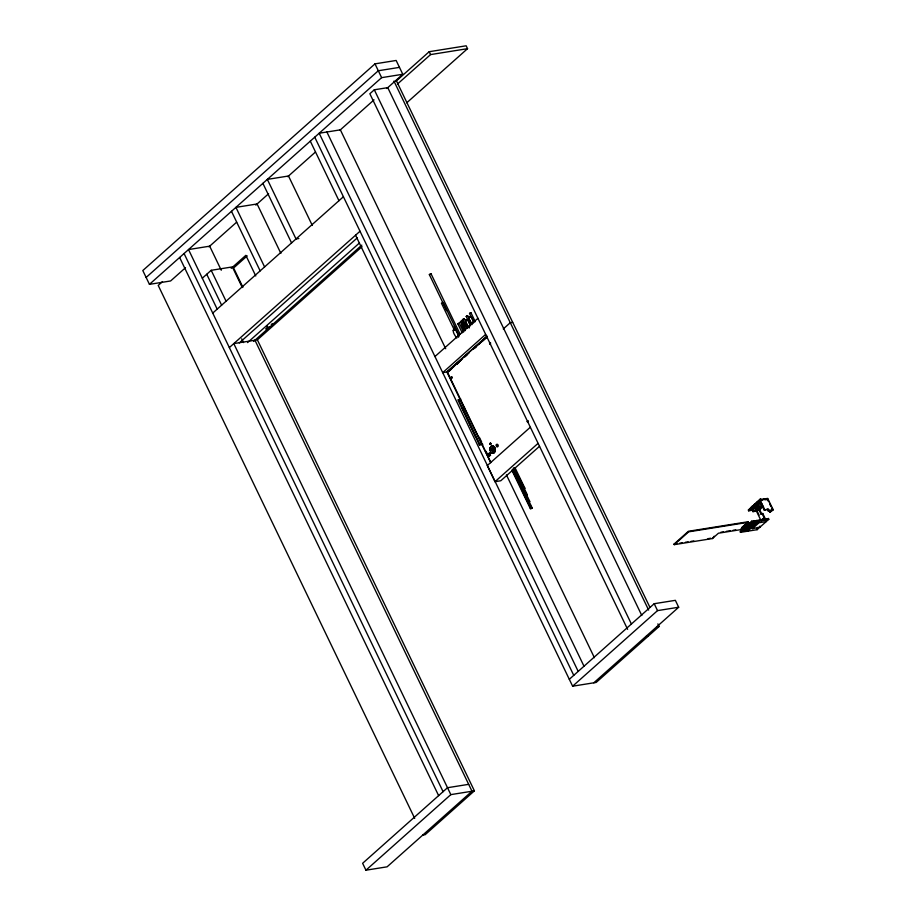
<?xml version="1.0" encoding="UTF-8"?>
<svg xmlns="http://www.w3.org/2000/svg" width="916" height="916" viewBox="0 0 916 916"><rect width="100%" height="100%" fill="white"/><g stroke="black" fill="none" stroke-linecap="round" stroke-linejoin="round"><path stroke-width="1.37" d="M490.873 444.065L489.762 443.871L490.999 443.791M490.861 443.481L490.22 443.997L490.839 443.413M490.472 443.539C489.442 444.844 491.148 443.722 489.671 443.607M492.854 449.413L493.541 448.703L493.896 449.825M493.964 449.458L493.392 449.596L493.77 448.989M462.179 332.794L457.885 323.886L458.447 323.337L459.305 323.165L463.599 332.073M459.328 323.199L457.885 323.886M459.637 322.478C461.572 322.924 459.122 316.375 463.805 331.34M465.546 329.794L461.55 320.497L462.672 320.165L466.347 327.802M462.695 320.211L461.298 320.921M467.171 328.34L462.889 319.432L463.439 318.894L464.309 318.711L468.603 327.619M464.32 318.814L462.935 319.466M470.503 325.375L466.221 316.467L466.771 315.917L467.641 315.745L471.935 324.653M469.358 327.939C462.351 320.451 467.16 314.577 470.171 325.947M467.664 315.791L466.221 316.467M467.126 319.638L465.729 320.348M473.847 322.409L469.553 313.501L470.114 312.951L470.973 312.78L475.267 321.688M472.084 323.714C465.133 316.318 471.923 312.814 473.515 322.993M446.71 310.684L429.341 274.594L430.154 273.918L431.058 273.827L460.221 334.409M431.058 273.827L430.463 274.388M454.485 330.287L441.455 303.219L442.268 302.555L443.172 302.452L459.305 335.966M456.844 338.004C448.84 328.489 456.328 325.214 458.572 337.225M454.84 329.497L453.168 330.321M490.003 444.077L490.415 443.459M528.383 421.807L527.181 421.704L528.12 420.868M528.154 421.852L527.376 421.532L528.085 421.154M492.877 449.241L493.369 449.825L492.991 449.046M490.518 343.695C489.465 345.103 489.098 341.714 490.541 342.721M493.472 450.157C491.732 448.92 492.121 448.187 493.323 450.981C489.808 447.42 495.957 449.39 492.877 449.584M494.262 447.672C493.438 447.329 495.442 450.672 494.823 449.481M494.411 449.848L493.77 447.878L495.006 449.642M493.93 449.63L493.209 450.203M494.88 449.596L493.77 447.878M754.269 505.552L753.731 505.884L754.257 505.655M530.536 505.85L531.715 508.437L532.196 508.025L526.15 495.155M530.776 508.437L531.165 508.414M526.677 495.029L526.86 494.961M494.525 452.241L493.713 453.065M754.532 507.258L755.54 509.365L759.788 508.689L760.933 507.659L756.696 508.334L754.933 504.693L753.399 506.227M490.621 446.619L491.491 445.932M524.41 488.446L524.273 488.526M528.589 501.739L527.891 502.014M386.815 88.497L402.788 74.265L396.147 60.467L374.988 63.857L142.804 270.552L149.445 284.349L170.616 280.96L185.524 267.69M146.125 277.445L378.308 70.75L399.468 67.372M149.445 284.349L381.629 77.654L402.788 74.265M641.807 615.506L387.766 87.65L374.3 89.791L369.858 93.753L627.609 629.338M162.487 281.624L158.216 285.437L414.696 818.354M208.951 246.828L236.649 222.176M255.816 205.115L268.594 193.734M287.773 176.674L315.459 152.022M339.95 130.209L374.037 99.867M396.124 81.135L429.192 51.708L466.152 45.8L467.538 48.674L406.738 102.798M397.51 84.009L430.577 54.582L467.538 48.674M202.31 278.212L211.195 270.3L232.366 266.922L242.282 287.521M231.21 268.365L245.843 255.335L255.759 275.945M247.206 255.885L233.614 267.976L242.912 287.292M212.741 313.077L343.408 196.745M229.344 347.576L360.011 231.244M239.328 342.905L357.309 237.862M247.572 342.595L359.427 243.015M253.618 341.428L361.786 245.133M257.362 339.847L474.408 790.852L450.832 794.619L233.786 343.615L257.362 339.847L362.049 246.656M434.951 356.542L477.923 318.299M485.663 334.397L442.703 372.64L447.317 371.907L490.255 461.275M486.888 336.275L446.882 371.93L490.701 462.706M447.191 371.781L487.106 336.241M448.737 371.026L462.614 358.671M464.755 356.771L469.015 352.969M478.621 344.416L487.163 336.825M447.947 371.793L454.347 366.091M456.431 364.339L460.748 360.389M464.973 356.736L467.149 354.687M473.561 348.985L479.961 343.282M482.045 341.531L487.381 336.779M448.474 371.724L451.622 368.919M456.855 364.259L458.95 362.392M503.262 328.959L510.246 322.741L512.651 322.352M460.794 399.136L457.931 399.994L475.633 436.795M478.805 437.699L479.32 437.241L481.656 442.107L481.152 442.565M458.481 399.502L479.354 444.878L482.217 444.008M485.583 451.783L486.098 451.336L488.033 455.355M496.506 445.142L497.113 444.603M496.541 445.611L497.422 444.821M496.587 446.069L497.697 445.061M487.655 454.565L490.575 451.954L490.965 452.756L487.53 455.813M492.602 451.015L494.296 449.504M489.201 455.172C487.472 457.897 491.617 455.195 488.949 455.275C490.426 458.985 487.724 452.447 490.575 455.321L490.186 454.531M530.227 427.325L487.266 465.58L495.006 481.679L500.789 480.751L539.558 446.241M495.006 481.679L537.978 443.424M523.013 488.823L524.868 488.182L515.01 467.71M524.879 488.205L523.036 488.846M525.452 495.419L527.307 494.766L518.685 476.858M523.803 488.789L526.837 495.213L527.318 494.8M523.517 488.56L529.746 501.395L527.902 502.037M530.341 508.643L532.185 508.002M674.016 544.104L688.42 531.28L748.212 521.731L748.475 522.28L740.071 529.757L718.43 533.215L712.43 538.551L674.279 544.642L674.016 544.104L676.844 543.657M674.279 544.642L688.683 531.83L748.475 522.28M714.171 536.226L712.43 538.551M751.475 506.88L752.631 505.85A1.34 0.893 48.3 0 0 752.769 506.903L752.849 507.075M755.196 503.571L754.051 504.601A1.34 0.893 48.3 0 0 754.189 505.643L754.257 505.815M762.181 499.781L760.326 499.002L759.169 500.033A1.34 0.893 48.3 0 0 759.124 500.617M768.581 509.41L769.944 512.239L773.196 509.823L767.7 498.407L759.925 499.644L748.269 510.029L748.647 510.83L753.387 510.063M750.994 507.819L750.135 508.552M752.414 506.548L753.582 505.529M754.979 504.258L756.147 503.239M758.7 500.972L757.543 501.979L758.437 502.346M758.414 501.59L760.051 500.125L764.952 499.346M753.605 506.113L754.395 505.54M748.647 510.83L760.314 500.445L764.665 498.888L765.112 499.678M756.914 504.739L760.234 503.342M760.658 501.407L759.49 502.449L759.101 501.659L760.669 504.808L761.814 503.777M752.975 511.655L754.131 510.624L758.368 509.949L757.211 510.979L752.975 511.655L751.452 508.495L751.784 509.307L755.105 507.911M755.54 509.365L756.696 508.334M757.097 504.979L758.105 507.086L762.089 505.609M766.91 499.758L767.413 499.3L768.558 501.67L769.222 501.567M759.524 508.243L760.566 508.93L759.524 508.243L763.463 506.353L761.356 507.75M760.188 508.14L761.631 506.846L762.02 507.647M755.986 510.166L760.864 520.311L761.528 520.208L764.665 517.414L762.765 513.464L761.196 514.38L759.009 509.834L759.902 509.033M569.305 679.306L654.207 603.713L675.367 600.335L678.687 607.239L593.786 682.821M759.009 509.834L760.566 508.93M741.914 527.341L748.212 521.731M769.852 504.395L770.367 503.937L769.703 504.04L770.78 506.285L771.444 506.182L770.928 506.64M754.12 520.792L753.994 522.04L754.12 520.792L751.75 521.17L740.082 531.555L740.472 532.345L757.12 529.688L768.787 519.303L768.41 518.502L764.849 519.452L765.364 518.994L765.238 520.242L768.787 519.303M759.799 500.892L764.242 510.12L768.055 509.136L768.73 510.533L773.196 509.823M742.819 529.334L742.292 530.089M745.395 527.043L744.365 527.879M747.96 524.765L746.929 525.589M749.609 523.299L750.513 522.486M742.704 530.02L743.609 529.208M740.472 532.345L752.128 521.96L754.498 521.582M761.196 514.38L762.765 513.464M747.353 527.49L746.174 528.543L750.456 527.856L751.624 526.815L751.246 526.013L750.067 527.066L750.456 527.856M748.738 526.253L753.021 525.578L754.2 524.524L748.361 525.463L748.738 526.253L749.918 525.212M752.483 522.922L751.303 523.975L755.586 523.288L756.765 522.235L756.376 521.444L754.234 521.788M764.242 510.12L768.055 509.136M753.605 521.25L759.524 519.922L759.902 520.723L747.571 531.211M756.376 521.444L755.208 522.498L755.586 523.288M767.551 509.594L768.226 510.991L768.73 510.533M753.994 522.04L761.883 520.403L761.505 519.612M468.683 784.336L447.512 787.714L362.621 863.296L365.942 870.2L450.832 794.619M355.568 235.194L572.626 686.198L657.528 610.617L678.687 607.239M744.399 528.99L744.788 529.78L743.609 530.822L747.88 530.146L749.059 529.093L744.296 529.86M772.016 508.884L772.52 508.426L771.856 508.529L772.532 509.926L769.944 512.239M760.864 520.311L764.665 517.414M765.364 518.994L760.99 520.07L761.368 520.861L761.883 520.403M761.368 520.861L765.742 519.784M766.681 520.048L768.41 518.502M474.408 790.852L425.15 834.705L422.745 835.083M657.883 623.888L659.119 626.464L596.19 682.431L572.626 686.198M754.326 505.403L753.456 505.609M745.796 527.124L745.28 527.124M490.529 443.287L489.728 443.997M493.186 451.027L492.476 449.058M490.518 343.969C489.259 344.416 489.82 341.565 490.507 343.099M526.803 495.224L525.463 495.442M528.372 501.59L529.734 501.361M531.692 508.449L530.353 508.666L511.861 470.252M430.028 274.582L429.386 274.651M490.598 443.275L489.705 443.539L490.621 443.333M489.705 443.974L490.736 444.077M298.834 238.504L296.005 238.95L267.346 179.387L288.506 176.009L312.299 225.428M273.666 323.577L271.273 324.493L272.934 324.23M269.98 326.852L267.575 327.241L265.709 328.901L268.113 328.523L266.888 325.959M464.515 407.219L462.202 407.586L479.915 444.386M479.354 444.878L482.824 444.329M765.055 499.678L768.077 499.197M756.021 503.319L757.154 503.079M757.669 505.632L754.349 507.017L756.49 506.674M758.105 507.086L762.352 506.411M768.226 510.991L772.016 510.384M751.99 523.013L756.765 522.235M748.979 524.605L747.696 525.463L748.899 524.673M745.784 527.753L751.624 526.815M720.869 532.242L723.571 531.807M726.285 531.372L730.338 530.73M733.04 530.295L735.754 529.86M679.672 543.199L682.5 542.753M685.328 542.295L688.145 541.848M690.973 541.39L693.801 540.944M707.931 538.688L710.759 538.23M656.715 626.842L659.119 626.464M645.734 636.62L648.059 636.254M365.942 870.2L387.102 866.822L472.003 791.241L254.957 340.237M492.178 453.202L491.171 452.561M469.553 313.501L470.973 312.78M469.026 317.36L470.458 316.638M760.601 500.365L760.452 500.056A1.34 0.893 48.3 0 1 760.314 499.002M759.925 499.644L764.745 509.662M767.242 518.696L767.619 519.486M766.726 519.143L767.116 519.945M757.979 502.506L757.898 502.334A1.34 0.893 48.3 0 1 757.761 501.281L756.616 502.311A1.34 0.893 48.3 0 0 756.753 503.365M757.75 502.895L759.261 506.056M765.81 520.815L766.2 521.605L759.089 522.738L752.254 528.83L760.257 526.895L759.879 526.105M762.101 513.578L764.001 517.529M759.673 509.731L761.86 514.265M763.486 519.292L763.864 520.082M762.971 519.75L763.36 520.54M756.65 510.063L759.089 515.135M752.608 507.464L754.131 510.624M756.49 520.414L756.868 521.204M755.975 520.872L756.353 521.662M756.742 528.887L757.12 529.688M751.75 521.17L752.128 521.96M752.631 524.776L753.021 525.578M747.502 529.345L747.88 530.146M429.192 51.708L430.577 54.582M654.207 603.713L657.528 610.617M396.353 80.7L649.81 607.136M393.949 81.089L648.643 610.09M374.988 63.857L381.629 77.654M374.3 89.791L631.433 624.094M460.966 321.745L465.236 330.619M454.153 326.153L458.504 335.176M513.647 467.939L523.551 488.388M513.166 468.351L525.979 494.984M513.59 469.427L525.887 495.029M512.971 469.61L528.418 501.579M530.868 508.208L512.342 469.839L530.776 508.254M497.148 445.565L497.56 446.435M445.691 348.721L340.363 129.843L319.192 133.232L578.191 671.382M506.422 474.889L594.404 657.699M326.886 131.996L584.03 666.298M314.749 137.182L573.748 675.344M310.306 141.144L338.966 200.707M262.892 183.349L291.563 242.912M280.88 253.4L257.098 203.97L235.927 207.359L264.587 266.922M231.485 211.31L260.144 270.873M221.271 270.254L209.684 246.175L188.524 249.564L217.184 309.116M211.195 270.3L226.069 301.204M241.698 338.794L243.519 342.584M206.753 274.262L221.626 305.165M184.07 253.514L443.081 791.676M179.628 257.476L438.627 795.626M475.564 347.759A3 0.882 -25.7 0 1 475.896 347.45M493.564 451.737A2.347 1.603 80.9 0 1 491.949 448.164A2.347 1.603 80.9 0 1 494.766 448.313A2.347 1.603 80.9 0 1 493.564 451.737A2.347 1.603 80.9 0 0 494.411 451.554M492.831 451.233A2.347 1.603 80.9 0 1 492.487 447.546M493.026 447.123A2.347 1.603 80.9 0 1 494.594 447.661M495.098 450.683A2.347 1.603 80.9 0 1 494.915 451.038M490.117 450.729A3.778 2.588 80.9 0 1 490.049 447.775M493.06 446.012A3.778 2.588 80.9 0 1 494.823 451.657M751.567 507.842A1.34 0.893 48.3 0 1 751.475 506.88M755.242 504.43A1.34 0.893 48.3 0 1 755.196 503.56M451.222 377.403C451.828 380.025 452.973 375.8 451.073 377.163C451.038 380.094 452.951 376.11 451.222 377.403M490.335 447.523A3.778 2.588 80.9 0 0 492.923 453.271A3.778 2.588 80.9 0 0 494.858 447.764A3.778 2.588 80.9 0 0 490.335 447.523M496.323 444.81A1.34 0.916 80.9 0 0 497.17 446.894A1.34 0.916 80.9 0 0 497.926 445.004A1.34 0.916 80.9 0 0 496.323 444.81"/></g></svg>
